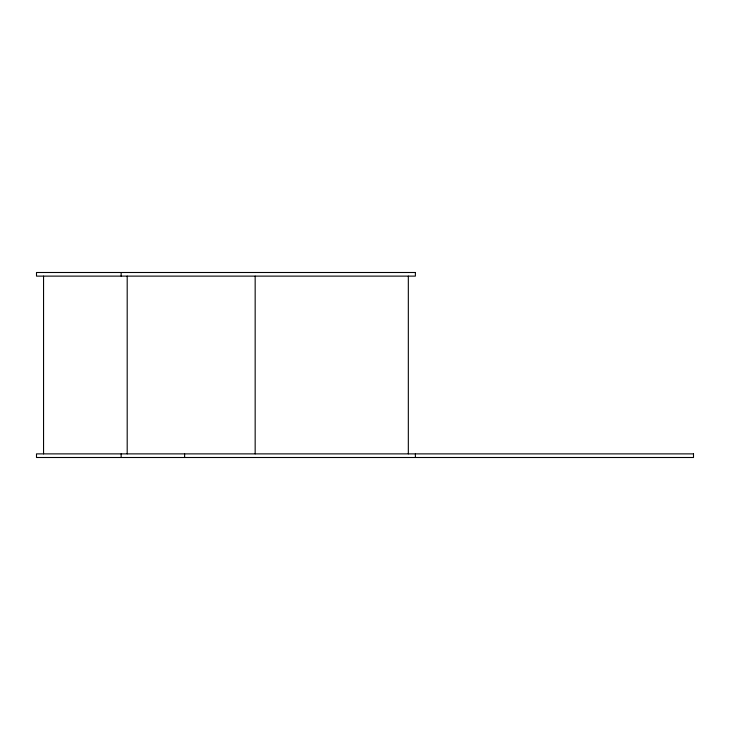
<?xml version="1.0" encoding="UTF-8"?>
<svg xmlns="http://www.w3.org/2000/svg" width="730" height="730" viewBox="0 0 730 730"><rect width="100%" height="100%" fill="white"/><g stroke="black" fill="none" stroke-linecap="round" stroke-linejoin="round"><path stroke-width="1.09" d="M255.162 453.877L255.162 276.123M415.379 453.877L415.379 457.5M408.326 276.123L408.326 453.877M184.626 453.877L184.626 457.5M127.193 276.123L127.193 453.877M121.143 272.5L121.143 276.123M121.143 453.877L121.143 457.5M43.554 276.123L43.554 453.877M693.5 453.877L693.5 457.5L36.5 457.5L36.5 453.877L693.5 453.877M415.379 272.5L36.5 272.5L36.5 276.123L415.379 276.123L415.379 272.5"/></g></svg>
